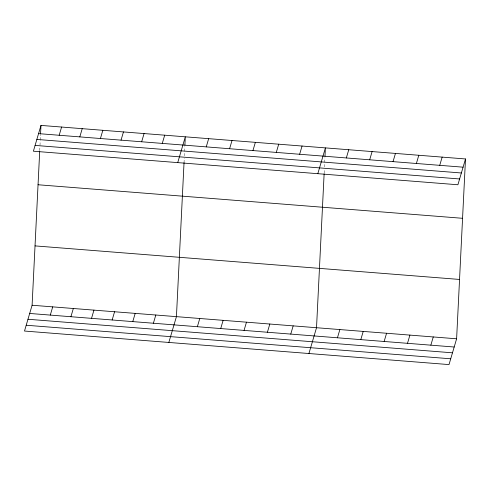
<?xml version="1.0" encoding="UTF-8"?>
<svg xmlns="http://www.w3.org/2000/svg" width="490" height="490" viewBox="0 0 490 490"><rect width="100%" height="100%" fill="white"/><g stroke="black" fill="none" stroke-linecap="round" stroke-linejoin="round"><path stroke-width="0.37" stroke-dasharray="2.45 1.84" d="M39.739 150.516L39.929 146.712M40.002 145.187L40.229 140.624M40.266 139.864L40.529 134.536M184.038 162.68L184.264 158.117M184.375 155.832L184.565 152.029M184.601 151.269L184.828 146.706M324.166 172.995L324.356 169.191M324.466 166.906L324.656 163.103M324.692 162.343L324.919 157.774"/><path stroke-width="0.73" d="M465.5 158.956L457.905 184.761L33.387 151.208L40.982 125.409L465.5 158.956L456.613 338.792L449.018 364.591L24.5 331.044L32.095 305.239L39.702 151.275M40.566 133.776L40.982 125.409M184.038 162.68L176.431 316.644L168.836 342.449M184.901 145.181L185.318 136.814L177.723 162.619M324.129 173.754L316.522 327.718L308.927 353.523M324.993 156.255L325.409 147.888L317.814 173.687M59.18 135.258L61.599 127.039M79.803 136.888L82.222 128.668M100.419 138.517L102.839 130.297M50.292 315.088L52.712 306.869M121.042 140.146L123.456 131.926M70.915 316.718L73.335 308.498M141.659 141.775L144.078 133.556M91.532 318.347L93.951 310.127M162.276 143.405L164.695 135.185M112.155 319.976L114.574 311.756M132.772 321.605L135.191 313.386M153.395 323.235L155.814 315.015M206.247 146.878L208.667 138.658M229.596 148.727L232.015 140.508M197.36 326.714L199.779 318.494M252.944 150.571L255.364 142.351M220.708 328.557L223.128 320.338M276.293 152.415L278.712 144.195M244.057 330.401L246.476 322.181M299.641 154.258L302.061 146.038M267.405 332.245L269.825 324.025M290.754 334.094L293.173 325.875M346.338 157.952L348.757 149.732M369.687 159.795L372.106 151.575M337.451 337.782L339.87 329.562M393.035 161.639L395.454 153.419M360.799 339.625L363.219 331.405M416.384 163.489L418.803 155.269M384.148 341.475L386.567 333.255M439.732 165.332L442.152 157.112M407.496 343.319L409.916 335.099M430.845 345.162L433.264 336.942M38.563 133.629L463.081 167.176M36.854 139.429L461.372 172.982M35.096 145.408L459.614 178.96M38.049 184.755L462.566 218.301M35.029 245.894L459.547 279.447M32.095 305.239L456.613 338.792M29.676 313.459L454.193 347.012M27.967 319.26L452.484 352.812M26.209 325.238L450.727 358.79"/></g></svg>
